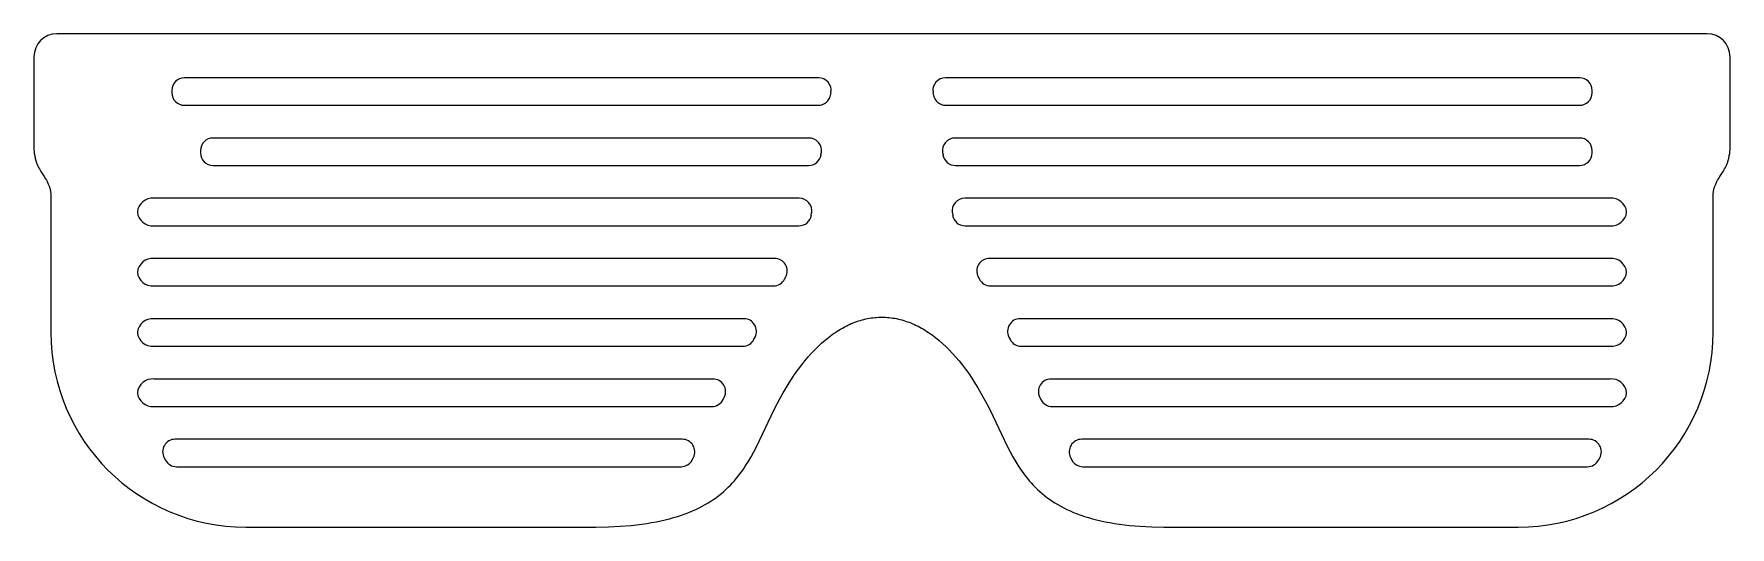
# Model space of a CAD drawing. Extents: x -74 to 74, y -21 to 22.
import ezdxf

# ---------------------------------------------------------------- set-up
doc = ezdxf.new("R2010")
doc.units = 0
doc.layers.add('BLUE2', color=5, linetype='CONTINUOUS')

msp = doc.modelspace()

# ---------------------------------------------------------------- linework, layer by layer
at = {"layer": 'BLUE2'}
for p, q in [((72.04, 22.04), (-72.04, 22.04)), ((-74.04, 20.04), (-74.04, 12.25)), ((74.04, 12.25), (74.04, 20.04)), ((-5.54, 18.2), (-60.9, 18.2)), ((60.9, 18.2), (5.54, 18.2)), ((-62, 17.1), (-62, 16.9)), ((-4.48, 16.73), (-4.45, 16.93)), ((4.45, 16.93), (4.48, 16.73)), ((62, 16.9), (62, 17.1)), ((-60.9, 15.8), (-5.57, 15.8)), ((5.57, 15.8), (60.9, 15.8)), ((-74.04, 12.25), (-74.03, 12.13)), ((-74.03, 12.13), (-74.03, 12.02)), ((-74.03, 12.02), (-74.03, 11.9)), ((-74.03, 11.9), (-74.02, 11.8)), ((-6.38, 12.94), (-58.4, 12.94)), ((60.9, 12.94), (6.38, 12.94)), ((74.02, 11.8), (74.03, 11.9)), ((74.03, 12.13), (74.04, 12.25)), ((74.03, 12.02), (74.03, 12.13)), ((74.03, 11.9), (74.03, 12.02)), ((-74.02, 11.8), (-74.01, 11.69)), ((-74.01, 11.69), (-74, 11.59)), ((-74, 11.59), (-73.99, 11.5)), ((-73.99, 11.5), (-73.97, 11.4)), ((-73.97, 11.4), (-73.96, 11.31)), ((-73.96, 11.31), (-73.94, 11.23)), ((-73.94, 11.23), (-73.92, 11.14)), ((-73.92, 11.14), (-73.9, 11.06)), ((-73.9, 11.06), (-73.88, 10.98)), ((-73.88, 10.98), (-73.85, 10.9)), ((-73.85, 10.9), (-73.83, 10.83)), ((-73.83, 10.83), (-73.8, 10.76)), ((-73.8, 10.76), (-73.78, 10.69)), ((-73.78, 10.69), (-73.75, 10.62)), ((-73.75, 10.62), (-73.72, 10.56)), ((-73.72, 10.56), (-73.69, 10.49)), ((-73.69, 10.49), (-73.66, 10.43)), ((-73.66, 10.43), (-73.63, 10.37)), ((-73.63, 10.37), (-73.56, 10.25)), ((-59.5, 11.84), (-59.5, 11.64)), ((-58.4, 10.54), (-6.41, 10.54)), ((-5.33, 11.46), (-5.29, 11.66)), ((5.29, 11.66), (5.33, 11.46)), ((6.41, 10.54), (60.9, 10.54)), ((62, 11.64), (62, 11.84)), ((73.56, 10.25), (73.63, 10.37)), ((73.63, 10.37), (73.66, 10.43)), ((73.66, 10.43), (73.69, 10.49)), ((73.69, 10.49), (73.72, 10.56)), ((73.72, 10.56), (73.75, 10.62)), ((73.75, 10.62), (73.78, 10.69)), ((73.78, 10.69), (73.8, 10.76)), ((73.8, 10.76), (73.83, 10.83)), ((73.83, 10.83), (73.85, 10.9)), ((73.85, 10.9), (73.88, 10.98)), ((73.88, 10.98), (73.9, 11.06)), ((73.9, 11.06), (73.92, 11.14)), ((73.92, 11.14), (73.94, 11.23)), ((73.94, 11.23), (73.96, 11.31)), ((73.96, 11.31), (73.97, 11.4)), ((73.97, 11.4), (73.99, 11.5)), ((73.99, 11.5), (74, 11.59)), ((74, 11.59), (74.01, 11.69)), ((74.01, 11.69), (74.02, 11.8)), ((-73.56, 10.25), (-73.5, 10.14)), ((-73.5, 10.14), (-73.43, 10.02)), ((-73.43, 10.02), (-73.15, 9.59)), ((-73.15, 9.59), (-73.02, 9.37)), ((-73.02, 9.37), (-72.95, 9.26)), ((-72.95, 9.26), (-72.89, 9.15)), ((-72.89, 9.15), (-72.84, 9.04)), ((-72.84, 9.04), (-72.81, 8.98)), ((-72.81, 8.98), (-72.78, 8.92)), ((-72.78, 8.92), (-72.76, 8.86)), ((72.76, 8.86), (72.78, 8.92)), ((72.78, 8.92), (72.81, 8.98)), ((72.81, 8.98), (72.84, 9.04)), ((72.84, 9.04), (72.89, 9.15)), ((72.89, 9.15), (72.95, 9.26)), ((72.95, 9.26), (73.02, 9.37)), ((73.02, 9.37), (73.15, 9.59)), ((73.15, 9.59), (73.43, 10.02)), ((73.43, 10.02), (73.5, 10.14)), ((73.5, 10.14), (73.56, 10.25)), ((-72.76, 8.86), (-72.73, 8.8)), ((-72.73, 8.8), (-72.71, 8.74)), ((-72.71, 8.74), (-72.69, 8.68)), ((-72.69, 8.68), (-72.67, 8.62)), ((-72.67, 8.62), (-72.65, 8.55)), ((-72.65, 8.55), (-72.63, 8.49)), ((-72.63, 8.49), (-72.61, 8.42)), ((-72.61, 8.42), (-72.6, 8.36)), ((-72.6, 8.36), (-72.59, 8.29)), ((-72.59, 8.29), (-72.58, 8.22)), ((-72.58, 8.22), (-72.57, 8.15)), ((-72.57, 8.15), (-72.56, 8.08)), ((-72.56, 8.08), (-72.55, 8.01)), ((-72.55, 8.01), (-72.55, 7.94)), ((-72.55, 7.94), (-72.55, 7.86)), ((-72.55, 7.86), (-72.55, -4.06)), ((-7.22, 7.67), (-63.56, 7.67)), ((63.56, 7.67), (7.22, 7.67)), ((72.55, 8.01), (72.56, 8.08)), ((72.55, 7.94), (72.55, 8.01)), ((72.55, 7.86), (72.55, 7.94)), ((72.55, -4.06), (72.55, 7.86)), ((72.56, 8.08), (72.57, 8.15)), ((72.57, 8.15), (72.58, 8.22)), ((72.58, 8.22), (72.59, 8.29)), ((72.59, 8.29), (72.6, 8.36)), ((72.6, 8.36), (72.61, 8.42)), ((72.61, 8.42), (72.63, 8.49)), ((72.63, 8.49), (72.65, 8.55)), ((72.65, 8.55), (72.67, 8.62)), ((72.67, 8.62), (72.69, 8.68)), ((72.69, 8.68), (72.71, 8.74)), ((72.71, 8.74), (72.73, 8.8)), ((72.73, 8.8), (72.76, 8.86)), ((-6.17, 6.2), (-6.14, 6.4)), ((6.14, 6.4), (6.17, 6.2)), ((-63.56, 5.27), (-7.25, 5.27)), ((7.25, 5.27), (63.56, 5.27)), ((-9.37, 2.41), (-63.56, 2.41)), ((63.56, 2.41), (9.37, 2.41)), ((-63.56, 0.01), (-9.48, 0.01)), ((-8.5, 0.61), (-8.39, 0.81)), ((8.39, 0.81), (8.5, 0.61)), ((9.48, 0.01), (63.56, 0.01)), ((-12.06, -2.85), (-63.56, -2.85)), ((-1.89, -3), (-1.74, -2.95)), ((-1.74, -2.95), (-1.58, -2.91)), ((-1.58, -2.91), (-1.42, -2.87)), ((-1.42, -2.87), (-1.26, -2.84)), ((-1.26, -2.84), (-1.11, -2.81)), ((-1.11, -2.81), (-0.95, -2.78)), ((-0.95, -2.78), (-0.79, -2.76)), ((-0.79, -2.76), (-0.63, -2.74)), ((-0.63, -2.74), (-0.47, -2.73)), ((-0.47, -2.73), (-0.31, -2.72)), ((-0.31, -2.72), (-0.16, -2.71)), ((-0.16, -2.71), (0, -2.71)), ((0, -2.71), (0.16, -2.72)), ((0.16, -2.72), (0.32, -2.72)), ((0.32, -2.72), (0.48, -2.73)), ((0.48, -2.73), (0.64, -2.75)), ((0.64, -2.75), (0.79, -2.76)), ((0.79, -2.76), (0.95, -2.79)), ((0.95, -2.79), (1.11, -2.81)), ((1.11, -2.81), (1.27, -2.84)), ((1.27, -2.84), (1.43, -2.88)), ((1.43, -2.88), (1.58, -2.91)), ((1.58, -2.91), (1.74, -2.96)), ((1.74, -2.96), (1.9, -3)), ((63.56, -2.85), (12.06, -2.85)), ((-4.67, -4.49), (-4.52, -4.37)), ((-4.52, -4.37), (-4.37, -4.26)), ((-4.37, -4.26), (-4.22, -4.15)), ((-4.22, -4.15), (-4.07, -4.05)), ((-4.07, -4.05), (-3.91, -3.94)), ((-3.91, -3.94), (-3.76, -3.85)), ((-3.76, -3.85), (-3.61, -3.76)), ((-3.61, -3.76), (-3.45, -3.67)), ((-3.45, -3.67), (-3.3, -3.58)), ((-3.3, -3.58), (-3.14, -3.5)), ((-3.14, -3.5), (-2.99, -3.42)), ((-2.99, -3.42), (-2.83, -3.35)), ((-2.83, -3.35), (-2.68, -3.28)), ((-2.68, -3.28), (-2.52, -3.22)), ((-2.52, -3.22), (-2.36, -3.16)), ((-2.36, -3.16), (-2.21, -3.1)), ((-2.21, -3.1), (-2.05, -3.04)), ((-2.05, -3.04), (-1.89, -3)), ((1.9, -3), (2.06, -3.05)), ((2.06, -3.05), (2.21, -3.11)), ((2.21, -3.11), (2.37, -3.16)), ((2.37, -3.16), (2.53, -3.22)), ((2.53, -3.22), (2.68, -3.29)), ((2.68, -3.29), (2.84, -3.36)), ((2.84, -3.36), (2.99, -3.43)), ((2.99, -3.43), (3.15, -3.51)), ((3.15, -3.51), (3.3, -3.59)), ((3.3, -3.59), (3.46, -3.68)), ((3.46, -3.68), (3.61, -3.77)), ((3.61, -3.77), (3.77, -3.86)), ((3.77, -3.86), (3.92, -3.96)), ((3.92, -3.96), (4.07, -4.06)), ((4.07, -4.06), (4.23, -4.16)), ((4.23, -4.16), (4.38, -4.27)), ((4.38, -4.27), (4.53, -4.38)), ((4.53, -4.38), (4.68, -4.5)), ((-63.56, -5.25), (-12.16, -5.25)), ((-11.18, -4.65), (-11.08, -4.45)), ((-6.44, -6.19), (-6.15, -5.87)), ((-6.15, -5.87), (-5.86, -5.56)), ((-5.86, -5.56), (-5.57, -5.27)), ((-5.57, -5.27), (-5.27, -4.99)), ((-5.27, -4.99), (-4.97, -4.73)), ((-4.97, -4.73), (-4.67, -4.49)), ((4.68, -4.5), (4.98, -4.74)), ((4.98, -4.74), (5.28, -5.01)), ((5.28, -5.01), (5.58, -5.28)), ((5.58, -5.28), (5.87, -5.57)), ((5.87, -5.57), (6.16, -5.88)), ((6.16, -5.88), (6.45, -6.2)), ((11.08, -4.45), (11.18, -4.65)), ((12.16, -5.25), (63.56, -5.25)), ((-7.57, -7.64), (-7.29, -7.25)), ((-7.29, -7.25), (-7.01, -6.88)), ((-7.01, -6.88), (-6.73, -6.53)), ((-6.73, -6.53), (-6.44, -6.19)), ((6.45, -6.2), (6.73, -6.54)), ((6.73, -6.54), (7.02, -6.9)), ((7.02, -6.9), (7.3, -7.27)), ((7.3, -7.27), (7.57, -7.65)), ((-14.75, -8.12), (-63.56, -8.12)), ((-8.37, -8.89), (-8.11, -8.46)), ((-8.11, -8.46), (-7.84, -8.04)), ((-7.84, -8.04), (-7.57, -7.64)), ((7.57, -7.65), (7.84, -8.05)), ((7.84, -8.05), (8.11, -8.47)), ((8.11, -8.47), (8.38, -8.9)), ((63.56, -8.12), (14.75, -8.12)), ((-13.87, -9.92), (-13.77, -9.72)), ((-9.4, -10.78), (-9.15, -10.28)), ((-9.15, -10.28), (-8.9, -9.8)), ((-8.9, -9.8), (-8.64, -9.34)), ((-8.64, -9.34), (-8.37, -8.89)), ((8.38, -8.9), (8.64, -9.35)), ((8.64, -9.35), (8.9, -9.81)), ((8.9, -9.81), (9.15, -10.29)), ((9.15, -10.29), (9.4, -10.78)), ((13.77, -9.72), (13.87, -9.92)), ((-63.56, -10.52), (-14.85, -10.52)), ((-10.95, -14.03), (-9.4, -10.78)), ((9.4, -10.78), (10.95, -14.03)), ((14.85, -10.52), (63.56, -10.52)), ((-17.44, -13.38), (-61.7, -13.38)), ((-11.43, -14.92), (-11.18, -14.48)), ((-11.18, -14.48), (-10.95, -14.03)), ((10.95, -14.03), (11.18, -14.48)), ((11.18, -14.48), (11.42, -14.92)), ((61.7, -13.38), (17.44, -13.38)), ((-62.66, -15.01), (-62.55, -15.21)), ((-61.59, -15.78), (-17.54, -15.78)), ((-16.56, -15.18), (-16.46, -14.98)), ((-12.4, -16.41), (-12.25, -16.2)), ((-12.25, -16.2), (-12.1, -16)), ((-12.1, -16), (-11.96, -15.78)), ((-11.96, -15.78), (-11.82, -15.57)), ((-11.82, -15.57), (-11.69, -15.36)), ((-11.69, -15.36), (-11.43, -14.92)), ((11.42, -14.92), (11.68, -15.36)), ((11.68, -15.36), (11.94, -15.78)), ((11.94, -15.78), (12.08, -16)), ((12.08, -16), (12.23, -16.2)), ((12.23, -16.2), (12.38, -16.41)), ((16.46, -14.98), (16.56, -15.18)), ((17.54, -15.78), (61.59, -15.78)), ((62.55, -15.21), (62.66, -15.01)), ((-13.82, -17.94), (-13.62, -17.76)), ((-13.62, -17.76), (-13.43, -17.58)), ((-13.43, -17.58), (-13.24, -17.39)), ((-13.24, -17.39), (-13.06, -17.2)), ((-13.06, -17.2), (-12.89, -17.01)), ((-12.89, -17.01), (-12.72, -16.81)), ((-12.72, -16.81), (-12.56, -16.61)), ((-12.56, -16.61), (-12.4, -16.41)), ((12.38, -16.41), (12.53, -16.61)), ((12.53, -16.61), (12.69, -16.81)), ((12.69, -16.81), (12.86, -17.01)), ((12.86, -17.01), (13.03, -17.2)), ((13.03, -17.2), (13.2, -17.39)), ((13.2, -17.39), (13.38, -17.58)), ((13.38, -17.58), (13.57, -17.76)), ((13.57, -17.76), (13.77, -17.94)), ((-15.97, -19.38), (-15.7, -19.24)), ((-15.7, -19.24), (-15.43, -19.09)), ((-15.43, -19.09), (-15.18, -18.94)), ((-15.18, -18.94), (-14.93, -18.79)), ((-14.93, -18.79), (-14.69, -18.63)), ((-14.69, -18.63), (-14.46, -18.46)), ((-14.46, -18.46), (-14.24, -18.29)), ((-14.24, -18.29), (-14.02, -18.12)), ((-14.02, -18.12), (-13.82, -17.94)), ((13.77, -17.94), (13.97, -18.12)), ((13.97, -18.12), (14.18, -18.29)), ((14.18, -18.29), (14.39, -18.46)), ((14.39, -18.46), (14.62, -18.63)), ((14.62, -18.63), (14.85, -18.79)), ((14.85, -18.79), (15.09, -18.94)), ((15.09, -18.94), (15.34, -19.09)), ((15.34, -19.09), (15.6, -19.24)), ((15.6, -19.24), (15.87, -19.38)), ((-20.54, -20.74), (-20.11, -20.67)), ((-20.11, -20.67), (-19.7, -20.6)), ((-19.7, -20.6), (-19.31, -20.51)), ((-19.31, -20.51), (-18.92, -20.43)), ((-18.92, -20.43), (-18.55, -20.33)), ((-18.55, -20.33), (-18.19, -20.23)), ((-18.19, -20.23), (-17.84, -20.13)), ((-17.84, -20.13), (-17.5, -20.02)), ((-17.5, -20.02), (-17.17, -19.9)), ((-17.17, -19.9), (-16.86, -19.78)), ((-16.86, -19.78), (-16.55, -19.65)), ((-16.55, -19.65), (-16.26, -19.52)), ((-16.26, -19.52), (-15.97, -19.38)), ((15.87, -19.38), (16.15, -19.52)), ((16.15, -19.52), (16.43, -19.65)), ((16.43, -19.65), (16.73, -19.78)), ((16.73, -19.78), (17.04, -19.9)), ((17.04, -19.9), (17.35, -20.02)), ((17.35, -20.02), (17.68, -20.13)), ((17.68, -20.13), (18.02, -20.23)), ((18.02, -20.23), (18.37, -20.33)), ((18.37, -20.33), (18.73, -20.43)), ((18.73, -20.43), (19.11, -20.51)), ((19.11, -20.51), (19.49, -20.6)), ((19.49, -20.6), (19.89, -20.67)), ((19.89, -20.67), (20.3, -20.74)), ((-55.55, -21.06), (-24.99, -21.06)), ((-24.99, -21.06), (-23.89, -21.04)), ((-23.89, -21.04), (-22.86, -20.99)), ((-22.86, -20.99), (-21.89, -20.91)), ((-21.89, -20.91), (-21.43, -20.86)), ((-21.43, -20.86), (-20.98, -20.8)), ((-20.98, -20.8), (-20.54, -20.74)), ((20.3, -20.74), (20.72, -20.8)), ((20.72, -20.8), (21.16, -20.86)), ((21.16, -20.86), (21.61, -20.91)), ((21.61, -20.91), (22.55, -20.99)), ((22.55, -20.99), (23.55, -21.04)), ((23.55, -21.04), (24.61, -21.06)), ((24.61, -21.06), (55.55, -21.06))]:
    msp.add_line(p, q, dxfattribs=at)
for centre, radius, start, end in [((-72.04, 20.04), 2, 90, 180), ((72.04, 20.04), 2, 360, 90), ((-60.9, 17.1), 1.1, 90, 180), ((-5.54, 17.1), 1.1, 350.9097, 90), ((5.54, 17.1), 1.1, 90, 189.0903), ((60.9, 17.1), 1.1, 0, 90), ((-60.9, 16.9), 1.1, 180, 270), ((-5.57, 16.9), 1.1, 270, 350.9097), ((5.57, 16.9), 1.1, 189.0903, 270), ((60.9, 16.9), 1.1, 270, 360), ((-58.4, 11.84), 1.1, 90, 180), ((-6.38, 11.84), 1.1, 350.9097, 90), ((6.38, 11.84), 1.1, 90, 189.0903), ((60.9, 11.84), 1.1, 0, 90), ((-58.4, 11.64), 1.1, 180, 270), ((-6.41, 11.64), 1.1, 270, 350.9097), ((6.41, 11.64), 1.1, 189.0903, 270), ((60.9, 11.64), 1.1, 270, 360), ((-63.67, 6.34), 1.34, 85.2083, 174.2292), ((-7.22, 6.57), 1.1, 350.9097, 90), ((7.22, 6.57), 1.1, 90, 189.0903), ((63.67, 6.34), 1.34, 5.7708, 94.7917), ((-63.67, 6.61), 1.34, 185.7708, 274.7917), ((-7.25, 6.37), 1.1, 270, 350.9097), ((7.25, 6.37), 1.1, 189.0903, 270), ((63.67, 6.61), 1.34, 265.2083, 354.2292), ((-63.67, 1.08), 1.34, 85.2083, 174.2292), ((-9.37, 1.31), 1.1, 332.9494, 90), ((9.37, 1.31), 1.1, 90, 207.0506), ((63.67, 1.08), 1.34, 5.7708, 94.7917), ((-63.67, 1.35), 1.34, 185.7708, 274.7917), ((-9.48, 1.11), 1.1, 270, 332.9494), ((9.48, 1.11), 1.1, 207.0506, 270), ((63.67, 1.35), 1.34, 265.2083, 354.2292), ((-63.67, -4.19), 1.34, 85.2083, 174.2292), ((-12.06, -3.95), 1.1, 332.9494, 90), ((12.06, -3.95), 1.1, 90, 207.0506), ((63.67, -4.19), 1.34, 5.7708, 94.7917), ((-55.55, -4.06), 17, 180, 270), ((-63.67, -3.92), 1.34, 185.7708, 274.7917), ((55.55, -4.06), 17, 270, 0), ((63.67, -3.92), 1.34, 265.2083, 354.2292), ((-12.16, -4.15), 1.1, 270, 332.9494), ((12.16, -4.15), 1.1, 207.0506, 270), ((-63.67, -9.45), 1.34, 85.2083, 174.2292), ((-14.75, -9.22), 1.1, 332.9494, 90), ((14.75, -9.22), 1.1, 90, 207.0506), ((63.67, -9.45), 1.34, 5.7708, 94.7917), ((-63.67, -9.18), 1.34, 185.7708, 274.7917), ((-14.85, -9.42), 1.1, 270, 332.9494), ((14.85, -9.42), 1.1, 207.0506, 270), ((63.67, -9.18), 1.34, 265.2083, 354.2292), ((-61.7, -14.48), 1.1, 90, 209.0546), ((-17.44, -14.48), 1.1, 332.9494, 90), ((17.44, -14.48), 1.1, 90, 207.0506), ((61.7, -14.48), 1.1, 330.9454, 90), ((-61.59, -14.68), 1.1, 209.0546, 270), ((-17.54, -14.68), 1.1, 270, 332.9494), ((17.54, -14.68), 1.1, 207.0506, 270), ((61.59, -14.68), 1.1, 270, 330.9454)]:
    msp.add_arc(centre, radius, start, end, dxfattribs=at)

doc.saveas('drawing.dxf')
